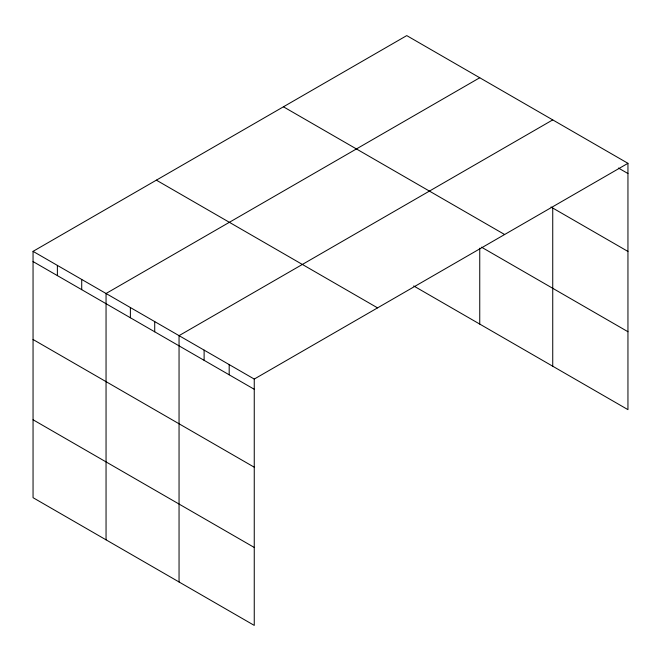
<?xml version="1.0" encoding="UTF-8"?>
<svg xmlns="http://www.w3.org/2000/svg" width="661" height="661" viewBox="0 0 661 661"><rect width="100%" height="100%" fill="white"/><g stroke="black" fill="none" stroke-linecap="round" stroke-linejoin="round"><path stroke-width="0.99" d="M627.95 163.317L406.746 35.603L33.05 251.354L33.05 497.683L254.254 625.397L254.254 379.067L627.95 163.317L627.95 409.646L413.695 285.949M479.746 77.75L106.049 293.501L106.049 539.83M552.736 119.897L179.048 335.648L179.048 581.969M618.44 168.043L627.95 173.529M551.001 207.025L627.95 251.444M283.429 106.801L504.632 234.515M481.481 247.164L627.95 331.723M156.368 180.156L377.571 307.869M33.05 251.354L254.254 379.067M33.05 261.566L254.254 389.279M33.05 339.49L254.254 467.195M33.05 419.768L254.254 547.473M552.736 208.025L552.736 366.219M479.746 248.206L479.746 324.08M229.185 364.591L229.185 374.804M204.117 350.123L204.117 360.336M154.715 321.601L154.715 331.814M130.382 307.547L130.382 317.759M81.716 279.454L81.716 289.667M57.383 265.408L57.383 275.62"/></g></svg>
